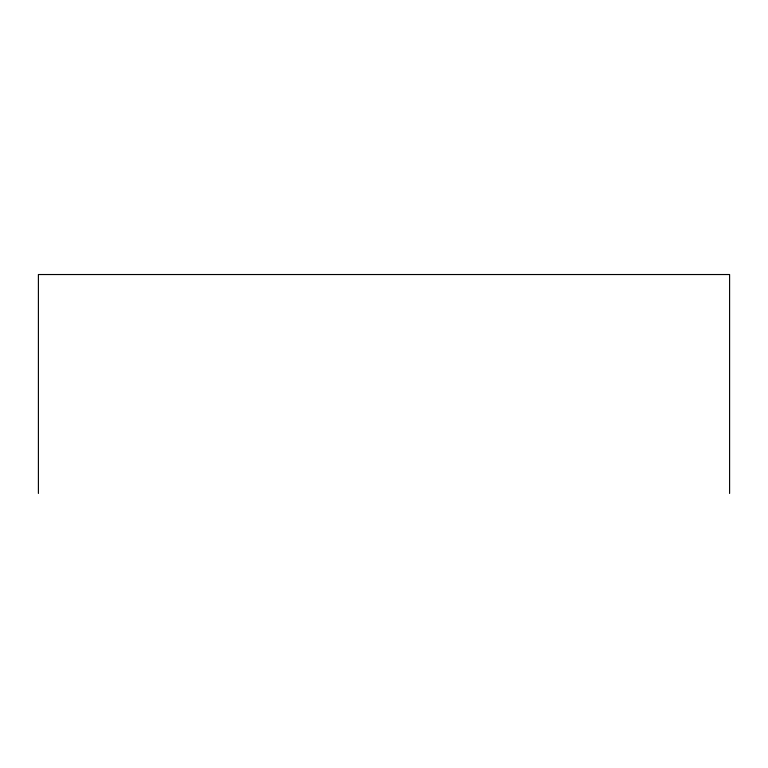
<?xml version="1.0" encoding="UTF-8"?>
<svg xmlns="http://www.w3.org/2000/svg" width="768" height="768" viewBox="0 0 768 768"><rect width="100%" height="100%" fill="white"/><g stroke="black" fill="none" stroke-linecap="round" stroke-linejoin="round"><path stroke-width="1.15" d="M729.6 493.469L729.6 274.531L38.4 274.531L38.4 493.469"/></g></svg>
